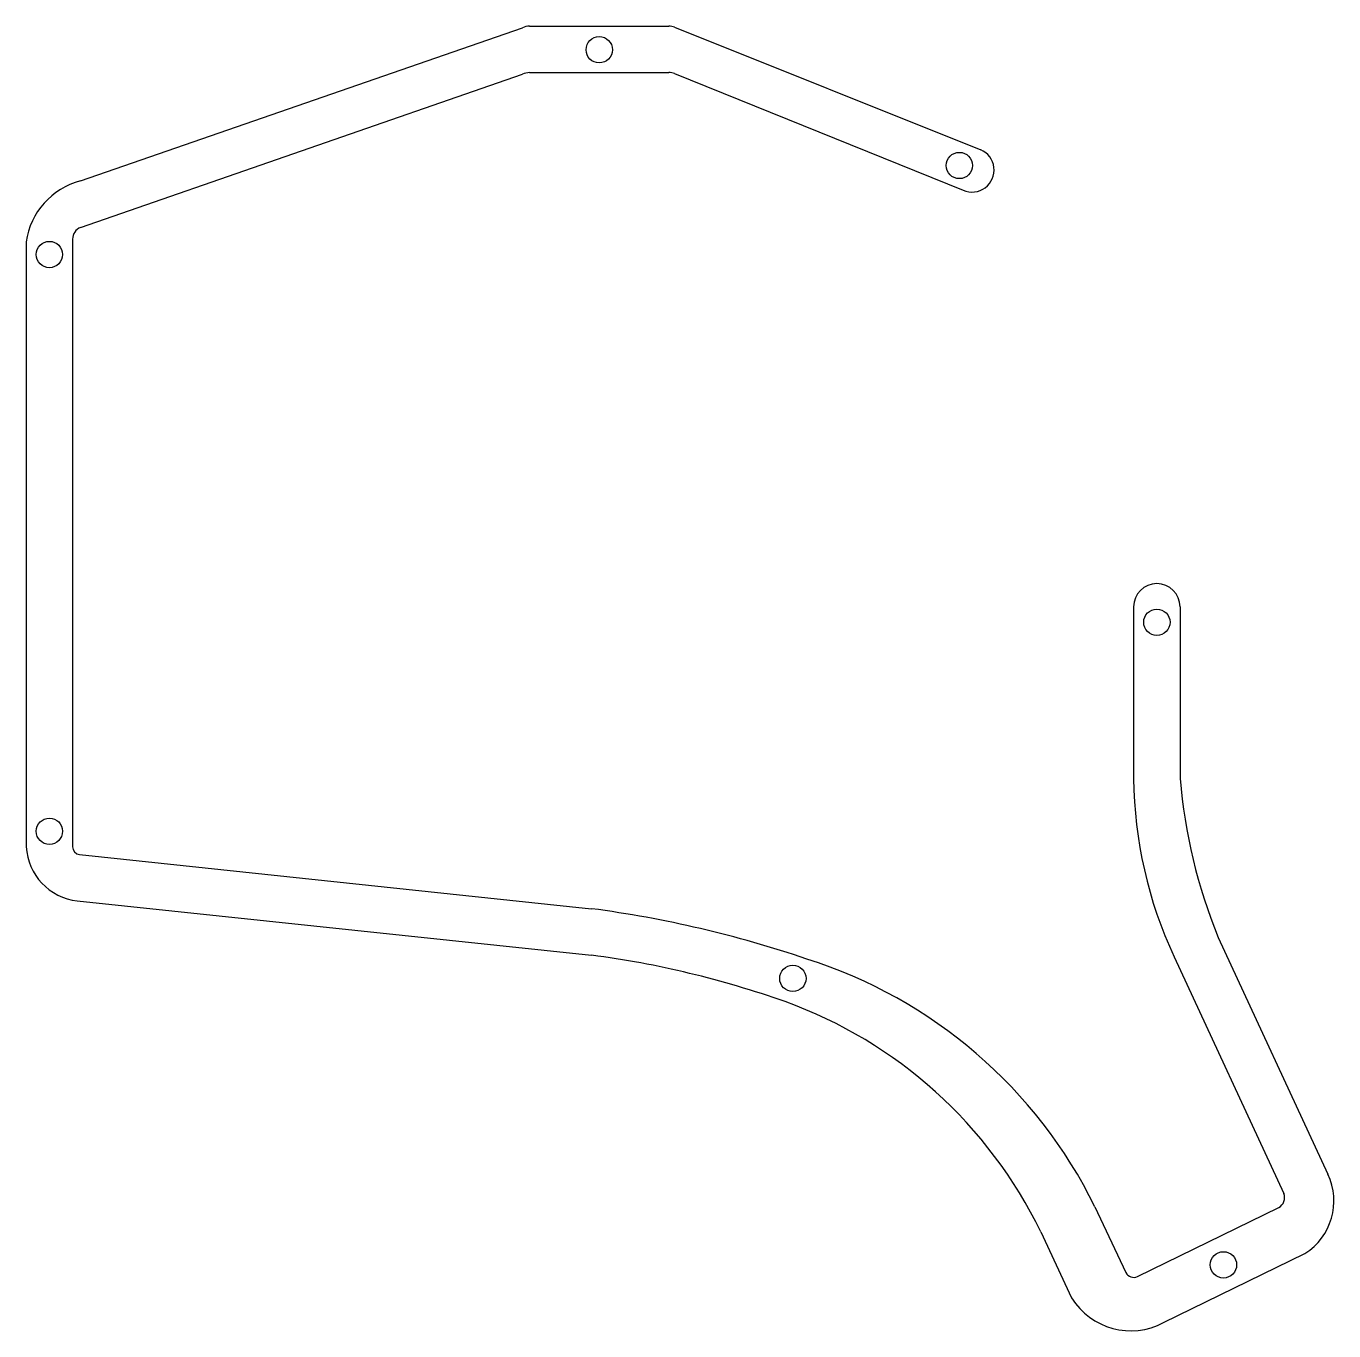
# Model space of a CAD drawing. Extents: x 21 to 190, y -210 to -41.
import ezdxf

# ---------------------------------------------------------------- set-up
doc = ezdxf.new("R2010")
doc.units = 0
doc.layers.add('BLACK', color=7, linetype='CONTINUOUS')

msp = doc.modelspace()

# ---------------------------------------------------------------- linework, layer by layer
at = {"layer": 'BLACK', "linetype": 'CONTINUOUS'}
for p, q in [((28, -61), (85.1, -41.2125)), ((86, -41), (104, -41)), ((104.702, -41.1273), (144.257, -56.9576)), ((28, -67), (85.1, -47.2125)), ((86, -47), (104, -47)), ((104.702, -47.1273), (142, -62.2)), ((21, -68.8572), (21, -147)), ((27, -68.5), (27, -147)), ((164, -116), (164, -138.2)), ((170, -116), (170, -138.2)), ((27.9, -148), (94, -155)), ((27.6, -154), (94, -161)), ((174.919, -158.7), (189.081, -189.3)), ((169.238, -161.2), (183.4, -191.8)), ((159, -193.5), (163, -202)), ((164.5, -202.5), (182.737, -193.6)), ((152, -196.75), (156, -205.25)), ((167.881, -208.45), (186.119, -199.55))]:
    msp.add_line(p, q, dxfattribs=at)
at = {"layer": 'BLACK'}
for centre in [(95, -44.05), (141.5, -59), (24, -70.5), (167, -118), (24, -145), (120, -164), (175.6, -201)]:
    msp.add_circle(centre, 1.7, dxfattribs=at)
for centre, radius, start, end in [((86.063, -43.2792), 2.2801, 91.5833, 114.983), ((104.001, -42.9957), 1.9957, 69.4221, 90.023), ((86.063, -49.2792), 2.2801, 91.5833, 114.983), ((104.001, -48.9958), 1.9958, 69.4231, 90.023), ((143.129, -59.5788), 2.8538, -113.293, 66.7075), ((30.4203, -70.203), 9.516, 104.735, 171.87), ((28.6119, -68.4913), 1.6119, -247.691, -179.691), ((167, -116), 3, 0, 180), ((219.647, -137.623), 55.65, -179.406, -154.933), ((240.388, -132.15), 70.6473, -175.087, -157.926), ((28.5008, -146.539), 7.515, -176.485, -96.8847), ((28.0211, -146.986), 1.0212, -179.214, -96.8105), ((75.0491, -298.751), 144.994, 71.1899, 82.4899), ((77.888, -283.217), 123.274, 70.5186, 82.4899), ((102.979, -221.002), 62.4075, 26.1474, 72.4474), ((99.061, -222.295), 58.7799, 25.7588, 70.1709), ((181.798, -192.748), 8.058, -57.5743, 25.3365), ((182.042, -192.322), 1.4545, -61.4638, 21.0406), ((164, -201.5), 1.118, -153.435, -63.435), ((163.628, -200.585), 8.9416, -148.55, -61.5973)]:
    msp.add_arc(centre, radius, start, end, dxfattribs=at)

doc.saveas('drawing.dxf')
